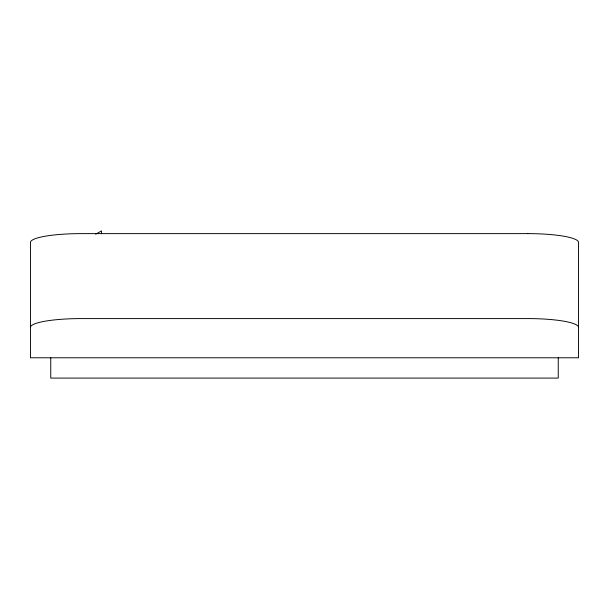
<?xml version="1.0" encoding="UTF-8"?>
<svg xmlns="http://www.w3.org/2000/svg" width="609" height="609" viewBox="0 0 609 609"><rect width="100%" height="100%" fill="white"/><g stroke="black" fill="none" stroke-linecap="round" stroke-linejoin="round"><path stroke-width="0.91" d="M95.72 234.214L101.497 230.91L101.497 233.742M558.247 357.787L558.247 378.09L50.753 378.09L50.753 357.787M30.45 327.398A50.753 8.815 0 0 1 81.203 318.583L527.797 318.583A50.753 8.815 0 0 1 578.55 327.398M527.797 233.62L81.203 233.62A50.753 8.815 0 0 0 30.45 242.428L30.45 357.787L578.55 357.787L578.55 242.428A50.753 8.815 0 0 0 527.797 233.62"/></g></svg>
